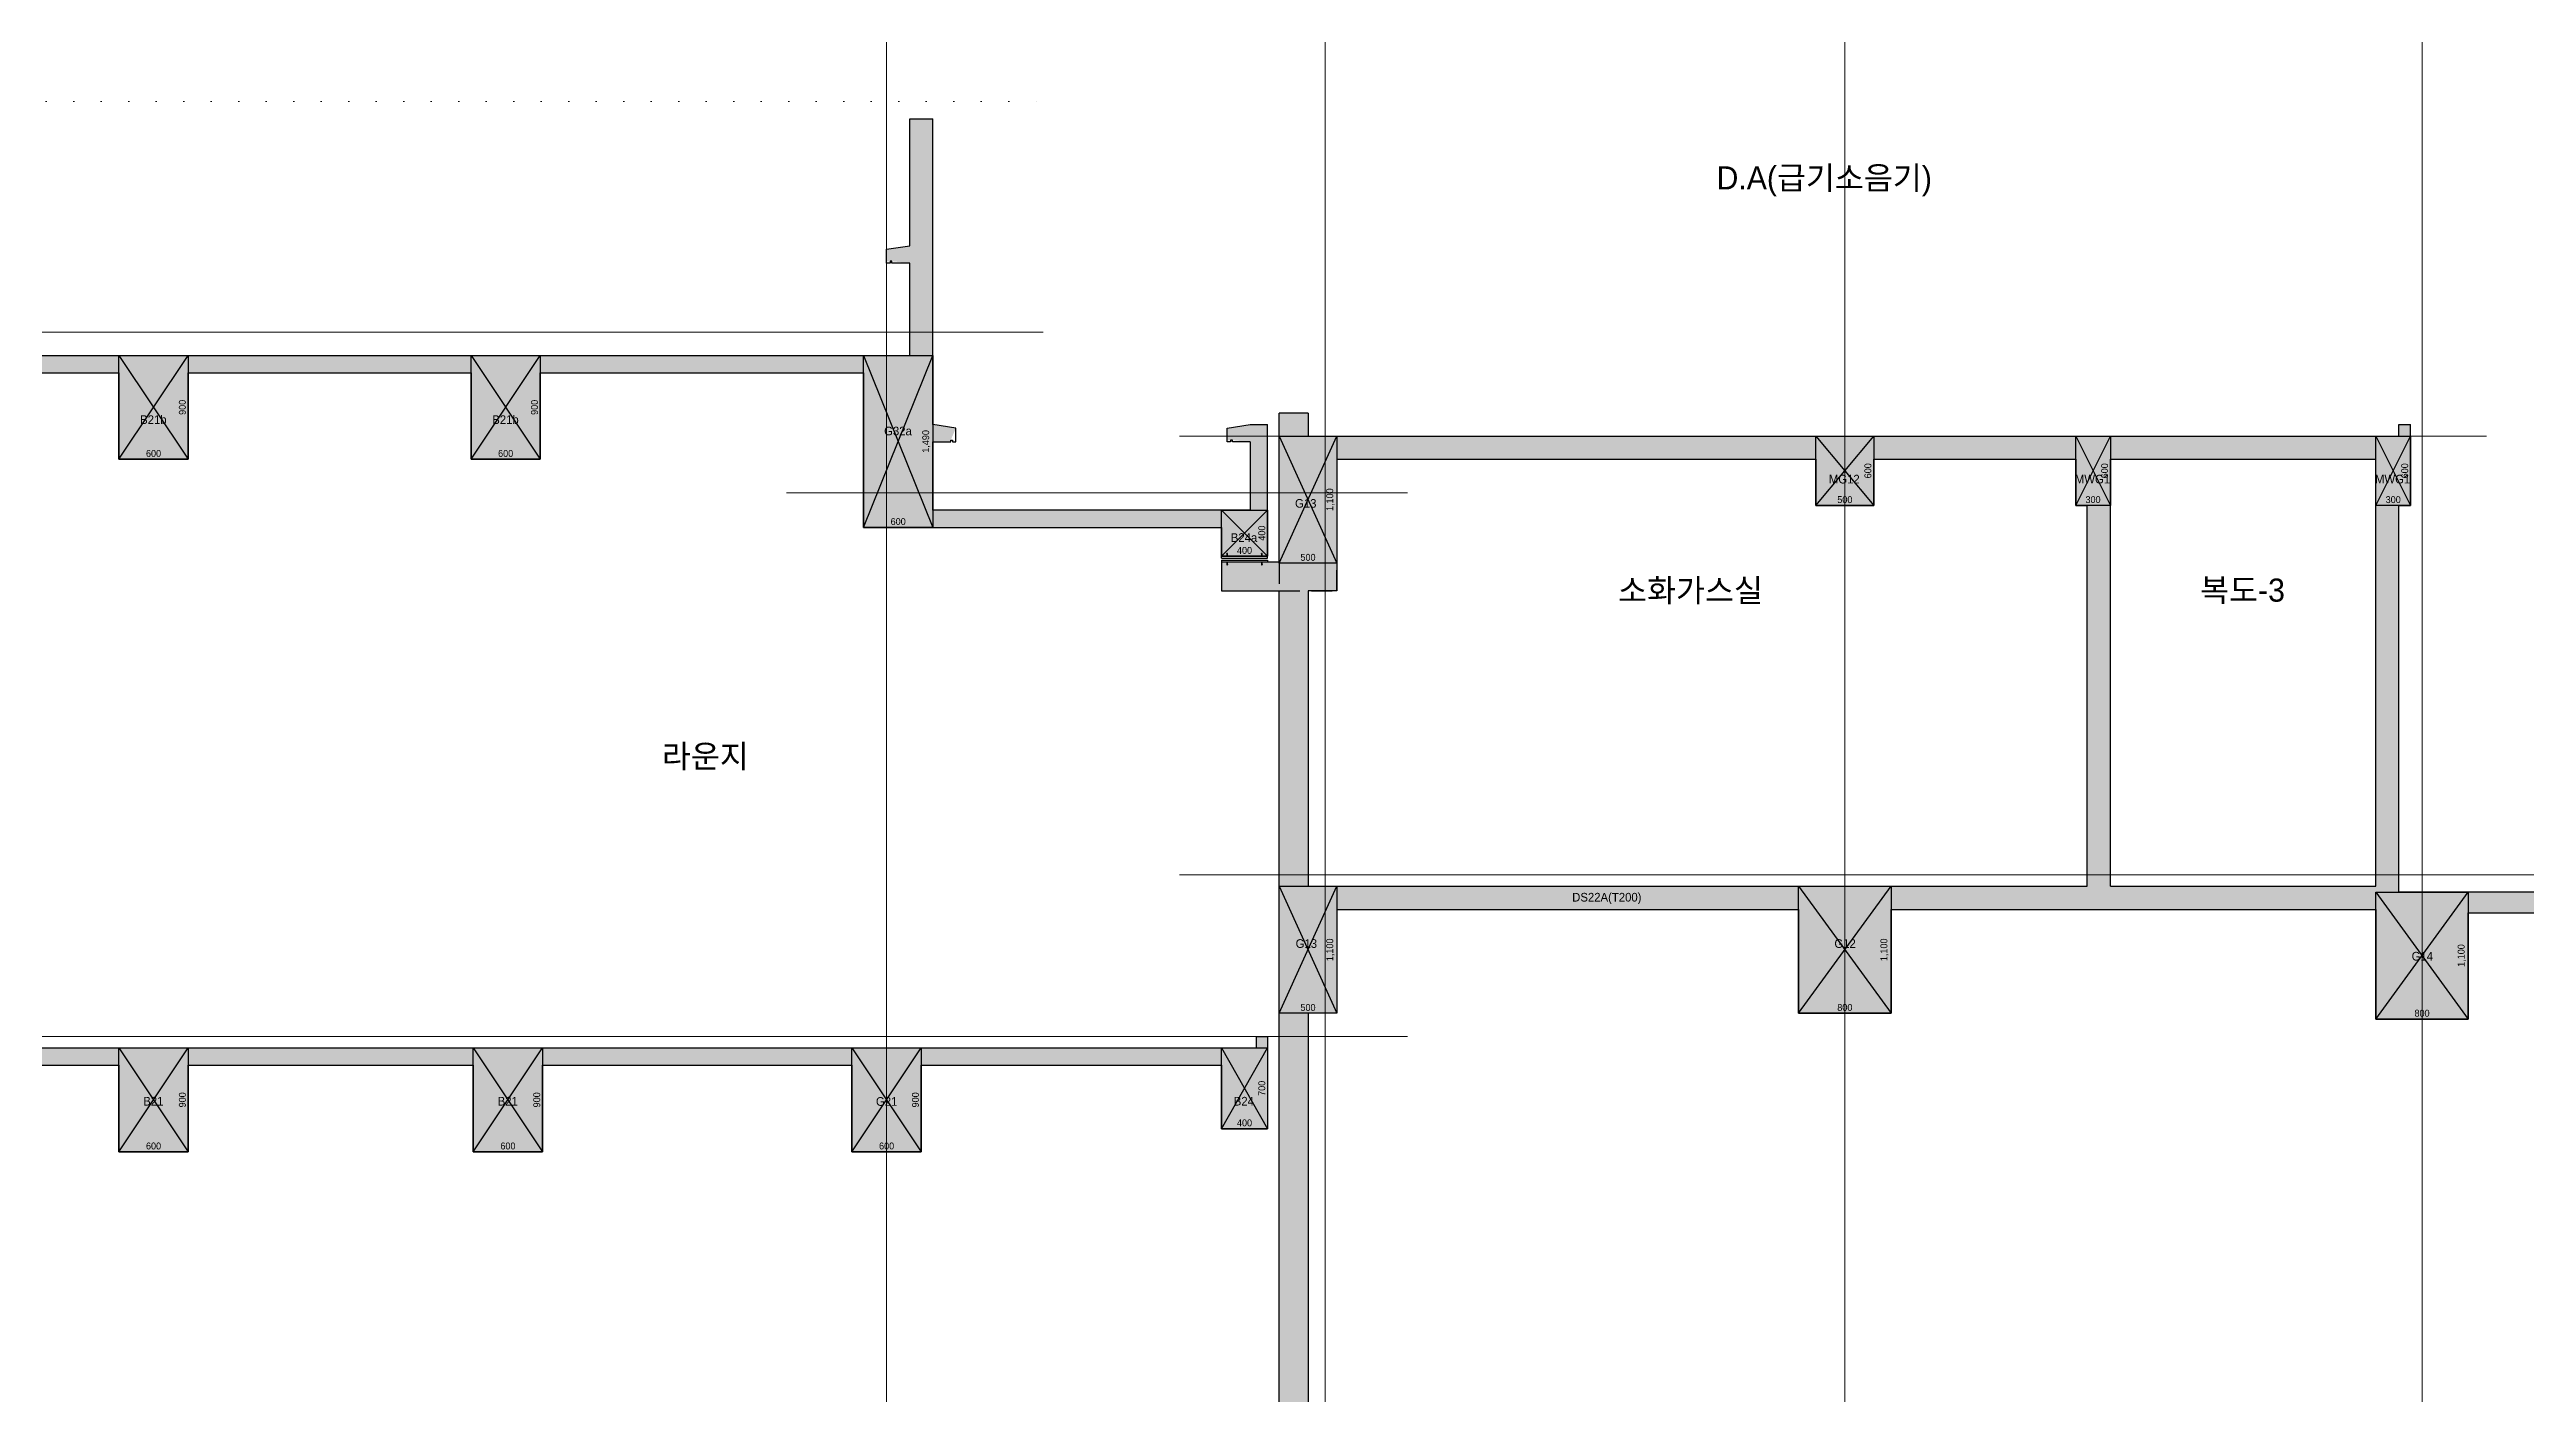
# Model space of a CAD drawing. Header units: millimetres. Extents: x 0 to 841000, y -4805 to 148500.
# Drawn here: x 107087 to 128542, y 39176 to 50829 of the extents above; entities that cross this region are included whole.
import ezdxf
from ezdxf.enums import TextEntityAlignment as Align

# ---------------------------------------------------------------- set-up
doc = ezdxf.new("R2010")
doc.units = ezdxf.units.MM
doc.header["$LTSCALE"] = 250
doc.linetypes.add('DOT', pattern=[6.35, 0, -6.35])
doc.linetypes.add('HID', pattern=[2.8, 1.8, -1])
doc.layers.get('Defpoints').update_dxf_attribs({"color": 151})
for name, color, linetype in [('A-CON', 2, 'Continuous'), ('A-CON-HID', 4, 'HID'), ('구조SOLID', 253, 'Continuous')]:
    doc.layers.add(name, color=color, linetype=linetype)
doc.layers.add('AS-HIDLINE', color=205, linetype='Continuous', plot=False)
doc.layers.add('NO-TEXT', color=150, linetype='Continuous', plot=False)
doc.layers.add('CEN', color=1, linetype='Continuous', lineweight=9)
doc.styles.add('Gdim', font='Dotum.ttf')
doc.dimstyles.new('G-Xdim', dxfattribs={"dimscale": 30, "dimtxt": 2, "dimasz": 1, "dimexe": 1.2, "dimexo": 1.2, "dimgap": 0, "dimtad": 1, "dimdec": 1, "dimdsep": 46, "dimlunit": 6, "dimtxsty": 'Gdim', "dimcen": 1, "dimse1": 1, "dimse2": 1, "dimsd1": 1, "dimsd2": 1, "dimclrd": 1, "dimclre": 1, "dimclrt": 256, "dimadec": 0, "dimazin": 0, "dimtfac": 1, "dimtdec": 1, "dimtix": 1, "dimtmove": 2, "dimatfit": 1, "dimfxl": 2, "dimtolj": 1, "dimlwd": -1, "dimlwe": -1, "dimarcsym": 0})

# ---------------------------------------------------------------- blocks, each defined once
blk = doc.blocks.new('*D316')
at = {"layer": 'Defpoints', "color": 0, "linetype": 'Continuous', "transparency": 16777216}
for p in [(-200, -400), (200, -380), (200, -400)]:
    blk.add_point(p, dxfattribs=at)
at = {"layer": 'AS-HIDLINE', "linetype": 'Continuous', "transparency": 16777216, "insert": (0, -350), "char_height": 60, "attachment_point": 5, "style": 'Gdim'}
blk.add_mtext('\\A1;400', dxfattribs=at)
blk = doc.blocks.new('*D317')
at = {"layer": 'Defpoints', "color": 0, "linetype": 'Continuous', "transparency": 16777216}
for p in [(200, 0), (180, 0), (200, -400)]:
    blk.add_point(p, dxfattribs=at)
at = {"layer": 'AS-HIDLINE', "linetype": 'Continuous', "transparency": 16777216, "insert": (150, -200), "char_height": 60, "attachment_point": 5, "rotation": 90, "style": 'Gdim'}
blk.add_mtext('\\A1;400', dxfattribs=at)
blk = doc.blocks.new('*D176')
at = {"layer": 'Defpoints', "color": 0, "linetype": 'Continuous', "transparency": 16777216}
for p in [(-300, -900), (300, -880), (300, -900)]:
    blk.add_point(p, dxfattribs=at)
at = {"layer": 'AS-HIDLINE', "linetype": 'Continuous', "transparency": 16777216, "insert": (0, -850), "char_height": 60, "attachment_point": 5, "style": 'Gdim'}
blk.add_mtext('\\A1;600', dxfattribs=at)
blk = doc.blocks.new('*D177')
at = {"layer": 'Defpoints', "color": 0, "linetype": 'Continuous', "transparency": 16777216}
for p in [(300, 0), (280, 0), (300, -900)]:
    blk.add_point(p, dxfattribs=at)
at = {"layer": 'AS-HIDLINE', "linetype": 'Continuous', "transparency": 16777216, "insert": (250, -450), "char_height": 60, "attachment_point": 5, "rotation": 90, "style": 'Gdim'}
blk.add_mtext('\\A1;900', dxfattribs=at)
blk = doc.blocks.new('*D178')
at = {"layer": 'Defpoints', "color": 0, "linetype": 'Continuous', "transparency": 16777216}
for p in [(-600, -1490), (0, -1470), (0, -1490)]:
    blk.add_point(p, dxfattribs=at)
at = {"layer": 'AS-HIDLINE', "linetype": 'Continuous', "transparency": 16777216, "insert": (-300, -1440), "char_height": 60, "attachment_point": 5, "style": 'Gdim'}
blk.add_mtext('\\A1;600', dxfattribs=at)
blk = doc.blocks.new('*D179')
at = {"layer": 'Defpoints', "color": 0, "linetype": 'Continuous', "transparency": 16777216}
for p in [(0, 0), (-20, 0), (0, -1490)]:
    blk.add_point(p, dxfattribs=at)
at = {"layer": 'AS-HIDLINE', "linetype": 'Continuous', "transparency": 16777216, "insert": (-56, -745), "char_height": 60, "attachment_point": 5, "rotation": 90, "style": 'Gdim'}
blk.add_mtext('\\A1;1,490', dxfattribs=at)
blk = doc.blocks.new('*D192')
at = {"layer": 'Defpoints', "color": 0, "linetype": 'Continuous', "transparency": 16777216}
for p in [(-100, -600), (200, -580), (200, -600)]:
    blk.add_point(p, dxfattribs=at)
at = {"layer": 'AS-HIDLINE', "linetype": 'Continuous', "transparency": 16777216, "insert": (50, -550), "char_height": 60, "attachment_point": 5, "style": 'Gdim'}
blk.add_mtext('\\A1;300', dxfattribs=at)
blk = doc.blocks.new('*D193')
at = {"layer": 'Defpoints', "color": 0, "linetype": 'Continuous', "transparency": 16777216}
for p in [(200, 0), (180, 0), (200, -600)]:
    blk.add_point(p, dxfattribs=at)
at = {"layer": 'AS-HIDLINE', "linetype": 'Continuous', "transparency": 16777216, "insert": (150, -300), "char_height": 60, "attachment_point": 5, "rotation": 90, "style": 'Gdim'}
blk.add_mtext('\\A1;600', dxfattribs=at)
blk = doc.blocks.new('*D194')
at = {"layer": 'Defpoints', "color": 0, "linetype": 'Continuous', "transparency": 16777216}
for p in [(-300, -600), (200, -580), (200, -600)]:
    blk.add_point(p, dxfattribs=at)
at = {"layer": 'AS-HIDLINE', "linetype": 'Continuous', "transparency": 16777216, "insert": (-50, -550), "char_height": 60, "attachment_point": 5, "style": 'Gdim'}
blk.add_mtext('\\A1;500', dxfattribs=at)
blk = doc.blocks.new('*D195')
at = {"layer": 'Defpoints', "color": 0, "linetype": 'Continuous', "transparency": 16777216}
for p in [(200, 0), (180, 0), (200, -600)]:
    blk.add_point(p, dxfattribs=at)
at = {"layer": 'AS-HIDLINE', "linetype": 'Continuous', "transparency": 16777216, "insert": (150, -300), "char_height": 60, "attachment_point": 5, "rotation": 90, "style": 'Gdim'}
blk.add_mtext('\\A1;600', dxfattribs=at)
blk = doc.blocks.new('*D196')
at = {"layer": 'Defpoints', "color": 0, "linetype": 'Continuous', "transparency": 16777216}
for p in [(-300, -1100), (200, -1080), (200, -1100)]:
    blk.add_point(p, dxfattribs=at)
at = {"layer": 'AS-HIDLINE', "linetype": 'Continuous', "transparency": 16777216, "insert": (-50, -1050), "char_height": 60, "attachment_point": 5, "style": 'Gdim'}
blk.add_mtext('\\A1;500', dxfattribs=at)
blk = doc.blocks.new('*D197')
at = {"layer": 'Defpoints', "color": 0, "linetype": 'Continuous', "transparency": 16777216}
for p in [(200, 0), (180, 0), (200, -1100)]:
    blk.add_point(p, dxfattribs=at)
at = {"layer": 'AS-HIDLINE', "linetype": 'Continuous', "transparency": 16777216, "insert": (144, -550), "char_height": 60, "attachment_point": 5, "rotation": 90, "style": 'Gdim'}
blk.add_mtext('\\A1;1,100', dxfattribs=at)
blk = doc.blocks.new('*D184')
at = {"layer": 'Defpoints', "color": 0, "linetype": 'Continuous', "transparency": 16777216}
for p in [(-500, -1100), (300, -1080), (300, -1100)]:
    blk.add_point(p, dxfattribs=at)
at = {"layer": 'AS-HIDLINE', "linetype": 'Continuous', "transparency": 16777216, "insert": (-100, -1050), "char_height": 60, "attachment_point": 5, "style": 'Gdim'}
blk.add_mtext('\\A1;800', dxfattribs=at)
blk = doc.blocks.new('*D185')
at = {"layer": 'Defpoints', "color": 0, "linetype": 'Continuous', "transparency": 16777216}
for p in [(300, 0), (280, 0), (300, -1100)]:
    blk.add_point(p, dxfattribs=at)
at = {"layer": 'AS-HIDLINE', "linetype": 'Continuous', "transparency": 16777216, "insert": (244, -550), "char_height": 60, "attachment_point": 5, "rotation": 90, "style": 'Gdim'}
blk.add_mtext('\\A1;1,100', dxfattribs=at)
blk = doc.blocks.new('*D198')
at = {"layer": 'Defpoints', "color": 0, "linetype": 'Continuous', "transparency": 16777216}
for p in [(-400, -700), (0, -680), (0, -700)]:
    blk.add_point(p, dxfattribs=at)
at = {"layer": 'AS-HIDLINE', "linetype": 'Continuous', "transparency": 16777216, "insert": (-200, -650), "char_height": 60, "attachment_point": 5, "style": 'Gdim'}
blk.add_mtext('\\A1;400', dxfattribs=at)
blk = doc.blocks.new('*D199')
at = {"layer": 'Defpoints', "color": 0, "linetype": 'Continuous', "transparency": 16777216}
for p in [(0, 0), (-20, 0), (0, -700)]:
    blk.add_point(p, dxfattribs=at)
at = {"layer": 'AS-HIDLINE', "linetype": 'Continuous', "transparency": 16777216, "insert": (-50, -350), "char_height": 60, "attachment_point": 5, "rotation": 90, "style": 'Gdim'}
blk.add_mtext('\\A1;700', dxfattribs=at)
blk = doc.blocks.new('*D200')
at = {"layer": 'Defpoints', "color": 0, "linetype": 'Continuous', "transparency": 16777216}
for p in [(-500, -1100), (0, -1080), (0, -1100)]:
    blk.add_point(p, dxfattribs=at)
at = {"layer": 'AS-HIDLINE', "linetype": 'Continuous', "transparency": 16777216, "insert": (-250, -1050), "char_height": 60, "attachment_point": 5, "style": 'Gdim'}
blk.add_mtext('\\A1;500', dxfattribs=at)
blk = doc.blocks.new('*D201')
at = {"layer": 'Defpoints', "color": 0, "linetype": 'Continuous', "transparency": 16777216}
for p in [(0, 0), (-20, 0), (0, -1100)]:
    blk.add_point(p, dxfattribs=at)
at = {"layer": 'AS-HIDLINE', "linetype": 'Continuous', "transparency": 16777216, "insert": (-56, -550), "char_height": 60, "attachment_point": 5, "rotation": 90, "style": 'Gdim'}
blk.add_mtext('\\A1;1,100', dxfattribs=at)
blk = doc.blocks.new('*D234')
at = {"layer": 'Defpoints', "color": 0, "linetype": 'Continuous', "transparency": 16777216}
for p in [(-300, -900), (300, -880), (300, -900)]:
    blk.add_point(p, dxfattribs=at)
at = {"layer": 'AS-HIDLINE', "linetype": 'Continuous', "transparency": 16777216, "insert": (0, -850), "char_height": 60, "attachment_point": 5, "style": 'Gdim'}
blk.add_mtext('\\A1;600', dxfattribs=at)
blk = doc.blocks.new('*D235')
at = {"layer": 'Defpoints', "color": 0, "linetype": 'Continuous', "transparency": 16777216}
for p in [(300, 0), (280, 0), (300, -900)]:
    blk.add_point(p, dxfattribs=at)
at = {"layer": 'AS-HIDLINE', "linetype": 'Continuous', "transparency": 16777216, "insert": (250, -450), "char_height": 60, "attachment_point": 5, "rotation": 90, "style": 'Gdim'}
blk.add_mtext('\\A1;900', dxfattribs=at)
blk = doc.blocks.new('*D248')
at = {"layer": 'Defpoints', "color": 0, "linetype": 'Continuous', "transparency": 16777216}
for p in [(-300, -900), (300, -880), (300, -900)]:
    blk.add_point(p, dxfattribs=at)
at = {"layer": 'AS-HIDLINE', "linetype": 'Continuous', "transparency": 16777216, "insert": (0, -850), "char_height": 60, "attachment_point": 5, "style": 'Gdim'}
blk.add_mtext('\\A1;600', dxfattribs=at)
blk = doc.blocks.new('*D249')
at = {"layer": 'Defpoints', "color": 0, "linetype": 'Continuous', "transparency": 16777216}
for p in [(300, 0), (280, 0), (300, -900)]:
    blk.add_point(p, dxfattribs=at)
at = {"layer": 'AS-HIDLINE', "linetype": 'Continuous', "transparency": 16777216, "insert": (250, -450), "char_height": 60, "attachment_point": 5, "rotation": 90, "style": 'Gdim'}
blk.add_mtext('\\A1;900', dxfattribs=at)
blk = doc.blocks.new('*D258')
at = {"layer": 'Defpoints', "color": 0, "linetype": 'Continuous', "transparency": 16777216}
for p in [(-300, -900), (300, -880), (300, -900)]:
    blk.add_point(p, dxfattribs=at)
at = {"layer": 'AS-HIDLINE', "linetype": 'Continuous', "transparency": 16777216, "insert": (0, -850), "char_height": 60, "attachment_point": 5, "style": 'Gdim'}
blk.add_mtext('\\A1;600', dxfattribs=at)
blk = doc.blocks.new('*D259')
at = {"layer": 'Defpoints', "color": 0, "linetype": 'Continuous', "transparency": 16777216}
for p in [(300, 0), (280, 0), (300, -900)]:
    blk.add_point(p, dxfattribs=at)
at = {"layer": 'AS-HIDLINE', "linetype": 'Continuous', "transparency": 16777216, "insert": (250, -450), "char_height": 60, "attachment_point": 5, "rotation": 90, "style": 'Gdim'}
blk.add_mtext('\\A1;900', dxfattribs=at)
blk = doc.blocks.new('ANONYM_U6')
for p, q in [((19.5, 150), (-19.5, 150)), ((-19.5, 137), (-19.5, 150)), ((-19.5, 137), (-6.5, 137)), ((-6.5, 137), (-6.5, 0)), ((-6.5, 0), (6.5, 0)), ((6.5, 0), (6.5, 137)), ((19.5, 137), (6.5, 137)), ((19.5, 137), (19.5, 150))]:
    blk.add_line(p, q)
blk = doc.blocks.new('*U165')
at = {"layer": 'AS-HIDLINE', "linetype": 'Continuous'}
for p, q in [((-200, -400), (200, 0)), ((-200, 0), (200, -400))]:
    blk.add_line(p, q, dxfattribs=at)
blk.add_lwpolyline([(-200, -400), (-200, 0), (200, 0), (200, -400)], close=True, dxfattribs=at)
dim = blk.add_linear_dim(base=(180.13, 0), p1=(200, -400), p2=(200, 0), angle=90, dimstyle='G-Xdim', override={"dimtxsty": 'Gdim'}, dxfattribs=at)
dim.commit()
dim.dimension.update_dxf_attribs({"geometry": '*D317', "text_midpoint": (150.09, -200)})
dim = blk.add_linear_dim(base=(200, -380.06), p1=(-200, -400), p2=(200, -400), dimstyle='G-Xdim', override={"dimtxsty": 'Gdim'}, dxfattribs=at)
dim.commit()
dim.dimension.update_dxf_attribs({"geometry": '*D316', "text_midpoint": (0, -350.02)})
blk = doc.blocks.new('*U86')
at = {"layer": 'AS-HIDLINE', "linetype": 'Continuous'}
for p, q in [((-300, -900), (300, 0)), ((-300, 0), (300, -900))]:
    blk.add_line(p, q, dxfattribs=at)
blk.add_lwpolyline([(-300, -900), (-300, 0), (300, 0), (300, -900)], close=True, dxfattribs=at)
dim = blk.add_linear_dim(base=(280.13, 0), p1=(300, -900), p2=(300, 0), angle=90, dimstyle='G-Xdim', override={"dimtxsty": 'Gdim'}, dxfattribs=at)
dim.commit()
dim.dimension.update_dxf_attribs({"geometry": '*D177', "text_midpoint": (250.09, -450)})
dim = blk.add_linear_dim(base=(300, -880.06), p1=(-300, -900), p2=(300, -900), dimstyle='G-Xdim', override={"dimtxsty": 'Gdim'}, dxfattribs=at)
dim.commit()
dim.dimension.update_dxf_attribs({"geometry": '*D176', "text_midpoint": (0, -850.02)})
blk = doc.blocks.new('*U87')
at = {"layer": 'AS-HIDLINE', "linetype": 'Continuous'}
for p, q in [((-600, -1490), (0, 0)), ((-600, 0), (0, -1490))]:
    blk.add_line(p, q, dxfattribs=at)
blk.add_lwpolyline([(-600, -1490), (-600, 0), (0, 0), (0, -1490)], close=True, dxfattribs=at)
dim = blk.add_linear_dim(base=(-19.87, 0), p1=(0, -1490), p2=(0, 0), angle=90, dimstyle='G-Xdim', override={"dimtxsty": 'Gdim'}, dxfattribs=at)
dim.commit()
dim.dimension.update_dxf_attribs({"geometry": '*D179', "text_midpoint": (-55.69, -745)})
dim = blk.add_linear_dim(base=(0, -1470.06), p1=(-600, -1490), p2=(0, -1490), dimstyle='G-Xdim', override={"dimtxsty": 'Gdim'}, dxfattribs=at)
dim.commit()
dim.dimension.update_dxf_attribs({"geometry": '*D178', "text_midpoint": (-300, -1440.02)})
blk = doc.blocks.new('*U94')
at = {"layer": 'AS-HIDLINE', "linetype": 'Continuous'}
for p, q in [((-100, -600), (200, 0)), ((-100, 0), (200, -600))]:
    blk.add_line(p, q, dxfattribs=at)
blk.add_lwpolyline([(-100, -600), (-100, 0), (200, 0), (200, -600)], close=True, dxfattribs=at)
dim = blk.add_linear_dim(base=(180.13, 0), p1=(200, -600), p2=(200, 0), angle=90, dimstyle='G-Xdim', override={"dimtxsty": 'Gdim'}, dxfattribs=at)
dim.commit()
dim.dimension.update_dxf_attribs({"geometry": '*D193', "text_midpoint": (150.09, -300)})
dim = blk.add_linear_dim(base=(200, -580.06), p1=(-100, -600), p2=(200, -600), dimstyle='G-Xdim', override={"dimtxsty": 'Gdim'}, dxfattribs=at)
dim.commit()
dim.dimension.update_dxf_attribs({"geometry": '*D192', "text_midpoint": (50, -550.02)})
blk = doc.blocks.new('*U95')
at = {"layer": 'AS-HIDLINE', "linetype": 'Continuous'}
for p, q in [((-300, -600), (200, 0)), ((-300, 0), (200, -600))]:
    blk.add_line(p, q, dxfattribs=at)
blk.add_lwpolyline([(-300, -600), (-300, 0), (200, 0), (200, -600)], close=True, dxfattribs=at)
dim = blk.add_linear_dim(base=(180.13, 0), p1=(200, -600), p2=(200, 0), angle=90, dimstyle='G-Xdim', override={"dimtxsty": 'Gdim'}, dxfattribs=at)
dim.commit()
dim.dimension.update_dxf_attribs({"geometry": '*D195', "text_midpoint": (150.09, -300)})
dim = blk.add_linear_dim(base=(200, -580.06), p1=(-300, -600), p2=(200, -600), dimstyle='G-Xdim', override={"dimtxsty": 'Gdim'}, dxfattribs=at)
dim.commit()
dim.dimension.update_dxf_attribs({"geometry": '*D194', "text_midpoint": (-50, -550.02)})
blk = doc.blocks.new('*U96')
at = {"layer": 'AS-HIDLINE', "linetype": 'Continuous'}
for p, q in [((-300, -1100), (200, 0)), ((-300, 0), (200, -1100))]:
    blk.add_line(p, q, dxfattribs=at)
blk.add_lwpolyline([(-300, -1100), (-300, 0), (200, 0), (200, -1100)], close=True, dxfattribs=at)
dim = blk.add_linear_dim(base=(180.13, 0), p1=(200, -1100), p2=(200, 0), angle=90, dimstyle='G-Xdim', override={"dimtxsty": 'Gdim'}, dxfattribs=at)
dim.commit()
dim.dimension.update_dxf_attribs({"geometry": '*D197', "text_midpoint": (144.31, -550)})
dim = blk.add_linear_dim(base=(200, -1080.06), p1=(-300, -1100), p2=(200, -1100), dimstyle='G-Xdim', override={"dimtxsty": 'Gdim'}, dxfattribs=at)
dim.commit()
dim.dimension.update_dxf_attribs({"geometry": '*D196', "text_midpoint": (-50, -1050.02)})
blk = doc.blocks.new('*U90')
at = {"layer": 'AS-HIDLINE', "linetype": 'Continuous'}
for p, q in [((-500, -1100), (300, 0)), ((-500, 0), (300, -1100))]:
    blk.add_line(p, q, dxfattribs=at)
blk.add_lwpolyline([(-500, -1100), (-500, 0), (300, 0), (300, -1100)], close=True, dxfattribs=at)
dim = blk.add_linear_dim(base=(280.13, 0), p1=(300, -1100), p2=(300, 0), angle=90, dimstyle='G-Xdim', override={"dimtxsty": 'Gdim'}, dxfattribs=at)
dim.commit()
dim.dimension.update_dxf_attribs({"geometry": '*D185', "text_midpoint": (244.31, -550)})
dim = blk.add_linear_dim(base=(300, -1080.06), p1=(-500, -1100), p2=(300, -1100), dimstyle='G-Xdim', override={"dimtxsty": 'Gdim'}, dxfattribs=at)
dim.commit()
dim.dimension.update_dxf_attribs({"geometry": '*D184', "text_midpoint": (-100, -1050.02)})
blk = doc.blocks.new('*U97')
at = {"layer": 'AS-HIDLINE', "linetype": 'Continuous'}
for p, q in [((-400, -700), (0, 0)), ((-400, 0), (0, -700))]:
    blk.add_line(p, q, dxfattribs=at)
blk.add_lwpolyline([(-400, -700), (-400, 0), (0, 0), (0, -700)], close=True, dxfattribs=at)
dim = blk.add_linear_dim(base=(-19.87, 0), p1=(0, -700), p2=(0, 0), angle=90, dimstyle='G-Xdim', override={"dimtxsty": 'Gdim'}, dxfattribs=at)
dim.commit()
dim.dimension.update_dxf_attribs({"geometry": '*D199', "text_midpoint": (-49.91, -350)})
dim = blk.add_linear_dim(base=(0, -680.06), p1=(-400, -700), p2=(0, -700), dimstyle='G-Xdim', override={"dimtxsty": 'Gdim'}, dxfattribs=at)
dim.commit()
dim.dimension.update_dxf_attribs({"geometry": '*D198', "text_midpoint": (-200, -650.02)})
blk = doc.blocks.new('*U98')
at = {"layer": 'AS-HIDLINE', "linetype": 'Continuous'}
for p, q in [((-500, -1100), (0, 0)), ((-500, 0), (0, -1100))]:
    blk.add_line(p, q, dxfattribs=at)
blk.add_lwpolyline([(-500, -1100), (-500, 0), (0, 0), (0, -1100)], close=True, dxfattribs=at)
dim = blk.add_linear_dim(base=(-19.87, 0), p1=(0, -1100), p2=(0, 0), angle=90, dimstyle='G-Xdim', override={"dimtxsty": 'Gdim'}, dxfattribs=at)
dim.commit()
dim.dimension.update_dxf_attribs({"geometry": '*D201', "text_midpoint": (-55.69, -550)})
dim = blk.add_linear_dim(base=(0, -1080.06), p1=(-500, -1100), p2=(0, -1100), dimstyle='G-Xdim', override={"dimtxsty": 'Gdim'}, dxfattribs=at)
dim.commit()
dim.dimension.update_dxf_attribs({"geometry": '*D200', "text_midpoint": (-250, -1050.02)})
blk = doc.blocks.new('*U115')
at = {"layer": 'AS-HIDLINE', "linetype": 'Continuous'}
for p, q in [((-300, -900), (300, 0)), ((-300, 0), (300, -900))]:
    blk.add_line(p, q, dxfattribs=at)
blk.add_lwpolyline([(-300, -900), (-300, 0), (300, 0), (300, -900)], close=True, dxfattribs=at)
dim = blk.add_linear_dim(base=(280.13, 0), p1=(300, -900), p2=(300, 0), angle=90, dimstyle='G-Xdim', override={"dimtxsty": 'Gdim'}, dxfattribs=at)
dim.commit()
dim.dimension.update_dxf_attribs({"geometry": '*D235', "text_midpoint": (250.09, -450)})
dim = blk.add_linear_dim(base=(300, -880.06), p1=(-300, -900), p2=(300, -900), dimstyle='G-Xdim', override={"dimtxsty": 'Gdim'}, dxfattribs=at)
dim.commit()
dim.dimension.update_dxf_attribs({"geometry": '*D234', "text_midpoint": (0, -850.02)})
blk = doc.blocks.new('*U122')
at = {"layer": 'AS-HIDLINE', "linetype": 'Continuous'}
for p, q in [((-300, -900), (300, 0)), ((-300, 0), (300, -900))]:
    blk.add_line(p, q, dxfattribs=at)
blk.add_lwpolyline([(-300, -900), (-300, 0), (300, 0), (300, -900)], close=True, dxfattribs=at)
dim = blk.add_linear_dim(base=(280.13, 0), p1=(300, -900), p2=(300, 0), angle=90, dimstyle='G-Xdim', override={"dimtxsty": 'Gdim'}, dxfattribs=at)
dim.commit()
dim.dimension.update_dxf_attribs({"geometry": '*D249', "text_midpoint": (250.09, -450)})
dim = blk.add_linear_dim(base=(300, -880.06), p1=(-300, -900), p2=(300, -900), dimstyle='G-Xdim', override={"dimtxsty": 'Gdim'}, dxfattribs=at)
dim.commit()
dim.dimension.update_dxf_attribs({"geometry": '*D248', "text_midpoint": (0, -850.02)})
blk = doc.blocks.new('*U127')
at = {"layer": 'AS-HIDLINE', "linetype": 'Continuous'}
for p, q in [((-300, -900), (300, 0)), ((-300, 0), (300, -900))]:
    blk.add_line(p, q, dxfattribs=at)
blk.add_lwpolyline([(-300, -900), (-300, 0), (300, 0), (300, -900)], close=True, dxfattribs=at)
dim = blk.add_linear_dim(base=(280.13, 0), p1=(300, -900), p2=(300, 0), angle=90, dimstyle='G-Xdim', override={"dimtxsty": 'Gdim'}, dxfattribs=at)
dim.commit()
dim.dimension.update_dxf_attribs({"geometry": '*D259', "text_midpoint": (250.09, -450)})
dim = blk.add_linear_dim(base=(300, -880.06), p1=(-300, -900), p2=(300, -900), dimstyle='G-Xdim', override={"dimtxsty": 'Gdim'}, dxfattribs=at)
dim.commit()
dim.dimension.update_dxf_attribs({"geometry": '*D258', "text_midpoint": (0, -850.02)})

msp = doc.modelspace()

# ---------------------------------------------------------------- hatches: boundary and pattern name
at = {"layer": '구조SOLID'}
h = msp.add_hatch(color=256, dxfattribs=at)
h.dxf.hatch_style = 1
h.paths.add_polyline_path([(78808.208, 48028.931), (81288.209, 48028.931), (81288.209, 47278.931), (81988.209, 47278.931), (81988.209, 48028.931), (90288.209, 48028.931), (90288.209, 47278.931), (90988.209, 47278.931), (90988.209, 48028.931), (94113.209, 48028.931), (94113.209, 47278.931), (94713.209, 47278.931), (94713.209, 48028.931), (97838.21, 48028.931), (97838.21, 47278.931), (98438.21, 47278.931), (98438.21, 48028.931), (99938.21, 48028.931), (99938.21, 47278.931), (100538.21, 47278.931), (100538.21, 48028.931), (102288.209, 48028.931), (102288.209, 47278.931), (102888.209, 47278.931), (102888.209, 48028.931), (104638.21, 48028.931), (104638.21, 47278.931), (105238.21, 47278.931), (105238.21, 48028.931), (107688.209, 48028.931), (107688.209, 47278.931), (108288.209, 47278.931), (108288.209, 48028.931), (110738.209, 48028.931), (110738.209, 47278.931), (111338.209, 47278.931), (111338.209, 48028.931), (114138.209, 48028.931), (114138.209, 46688.931), (117238.209, 46688.931), (117238.209, 46438.931), (117638.209, 46438.931), (117638.209, 47578.931), (117488.209, 47578.931), (117288.209, 47548.931), (117288.209, 47443.931), (117333.209, 47443.931), (117488.209, 47428.931), (117488.209, 46838.931), (114738.209, 46838.931), (114738.209, 47428.931), (114893.209, 47428.931), (114893.209, 47443.931), (114938.209, 47548.931), (114738.209, 47578.931), (114738.209, 49578.931), (114738.209, 50228.931), (114538.209, 50228.931), (114538.209, 49578.931), (114538.209, 49128.931), (114338.209, 49098.931), (114338.209, 48993.931), (114383.209, 48993.931), (114538.209, 48978.931), (114538.209, 48178.931), (52888.209, 48178.931), (52888.209, 48978.931), (53043.209, 48978.931), (53043.209, 48993.931), (53088.209, 49098.931), (52888.209, 49128.931), (52888.209, 50228.931), (52688.209, 50228.931), (52688.209, 47978.931), (53438.209, 47978.931), (53438.209, 47278.931), (54038.209, 47278.931), (54038.209, 47978.931), (56538.209, 47978.931), (56538.209, 47278.931), (57138.209, 47278.931), (57138.209, 48028.931), (59038.209, 48028.931), (59038.209, 47278.931), (59638.209, 47278.931), (59638.209, 48028.931), (62738.209, 48028.931), (62738.209, 47278.931), (63338.209, 47278.931), (63338.209, 48028.931), (65798.209, 48028.931), (65798.209, 47278.931), (66398.209, 47278.931), (66398.209, 48028.931), (68878.209, 48028.931), (68878.209, 47278.931), (69478.209, 47278.931), (69478.209, 48028.931), (71938.209, 48028.931), (71938.209, 47278.931), (72538.209, 47278.931), (72538.209, 48028.931), (75068.209, 48028.931), (75068.209, 47278.931), (75668.209, 47278.931), (75668.209, 48028.931), (78208.208, 48028.931), (78208.208, 47278.931), (78808.208, 47278.931)])
at = {"layer": '구조SOLID', "transparency": 33554687}
h = msp.add_hatch(color=256, dxfattribs=at)
h.dxf.hatch_style = 1
h.paths.add_polyline_path([(143618.209, 31528.931), (143618.209, 33728.931), (149838.208, 33728.931), (149838.208, 34328.931), (158938.21, 34328.931), (158938.21, 33828.931), (159238.209, 33828.931), (159238.209, 31528.931)], flags=16)
h.paths.add_polyline_path([(138038.209, 34778.931), (134838.209, 34778.931), (134838.209, 34928.931), (134638.209, 34928.931), (134638.209, 34678.931), (122238.209, 34678.931), (122238.209, 35028.931), (122038.209, 35028.931), (122038.209, 34778.931), (117988.209, 34778.931), (117988.209, 42478.931), (118238.209, 42478.931), (118238.209, 43378.931), (122238.209, 43378.931), (122238.209, 42478.931), (123038.209, 42478.931), (123038.209, 43378.931), (127238.211, 43378.931), (127238.211, 42428.931), (128038.211, 42428.931), (128038.211, 43348.931), (138038.209, 43348.931)], flags=16)
h.paths.add_polyline_path([(124588.209, 32228.931), (118038.209, 32228.931), (118038.209, 33878.931), (118338.209, 33878.931), (118338.209, 34578.931), (122038.209, 34578.931), (122038.21, 33778.931), (122738.21, 33778.931), (122738.209, 34478.931), (124288.209, 34478.931), (124288.21, 33778.931), (124588.209, 33778.931)], flags=16)
h.paths.add_polyline_path([(127238.211, 43578.931), (124938.211, 43578.931), (124938.211, 47278.931), (127238.211, 47278.931)], flags=16)
h.paths.add_polyline_path([(124738.211, 43578.931), (117988.209, 43578.931), (117988.209, 46138.931), (118238.209, 46138.931), (118238.209, 47278.931), (122388.209, 47278.931), (122388.209, 46878.931), (122888.209, 46878.931), (122888.209, 47278.931), (124638.209, 47278.931), (124638.209, 46878.931), (124738.211, 46878.931)], flags=16)
h.paths.add_polyline_path([(149438.209, 35128.931), (149238.209, 35128.931), (149238.209, 34128.931), (140938.209, 34128.931), (140938.209, 34478.931), (140738.209, 34478.931), (140738.209, 33948.931), (140378.209, 33948.931), (140378.209, 34128.931), (138288.209, 34128.931), (138288.209, 42228.931), (139038.209, 42228.931), (139038.209, 43348.931), (149238.209, 43348.931), (149238.209, 42428.931), (150038.209, 42428.931), (150038.209, 43348.931), (154238.209, 43348.931), (154238.209, 42428.931), (155038.209, 42428.931), (155038.209, 43328.931), (159038.209, 43328.931), (159038.209, 42878.931), (159538.209, 42878.931), (159538.209, 43378.931), (159988.209, 43378.931), (159988.209, 43538.931), (159963.209, 43568.931), (159538.209, 43578.931), (159238.209, 43578.931), (159238.209, 43653.931), (159213.209, 43678.931), (159038.209, 43678.931), (159038.209, 43528.931), (127438.211, 43528.931), (127438.211, 46878.931), (127538.211, 46878.931), (127538.211, 47578.931), (127438.211, 47578.931), (127438.211, 47478.931), (117988.209, 47478.931), (117988.209, 47678.931), (117738.209, 47678.931), (117738.209, 46388.931), (117238.209, 46388.931), (117238.209, 46138.931), (117738.209, 46138.931), (117738.209, 32228.931), (117138.209, 32228.931), (117138.209, 31528.931), (118638.209, 31528.931), (118638.209, 31928.931), (123988.209, 31928.931), (123988.209, 31528.931), (125488.209, 31528.931), (125488.209, 32228.931), (124888.209, 32228.931), (124888.209, 34278.931), (135238.209, 34278.931), (135338.209, 34378.931), (137688.209, 34378.931), (137688.209, 33728.931), (139798.209, 33728.931), (139978.209, 33548.931), (141138.209, 33548.931), (141318.209, 33728.931), (143318.209, 33728.931), (143318.209, 31528.931), (142718.208, 31528.931), (142718.208, 30828.931), (145718.21, 30828.931), (145718.21, 30028.931), (160638.209, 30028.931), (160638.209, 31528.931), (159538.209, 31528.931), (159538.209, 33828.931), (159538.209, 34778.931), (159538.209, 34989.604), (159538.209, 35016.073), (159538.209, 35028.931), (159138.209, 35028.931), (159138.209, 35103.931), (159113.209, 35128.931), (158938.209, 35128.931), (158938.209, 34728.931), (149438.209, 34728.931)])
h = msp.add_hatch(color=256, dxfattribs=at)
h.dxf.hatch_style = 1
h.paths.add_polyline_path([(72538.209, 41978.931), (75068.209, 41978.931), (75068.209, 41228.931), (75668.209, 41228.931), (75668.209, 41978.931), (78208.208, 41978.931), (78208.208, 41228.931), (78808.208, 41228.931), (78808.208, 41978.931), (81288.209, 41978.931), (81288.209, 41228.931), (81988.209, 41228.931), (81988.209, 41978.931), (90288.209, 41978.931), (90288.209, 41228.931), (90988.209, 41228.931), (90988.209, 41978.931), (94088.209, 41978.931), (94088.209, 41228.931), (94688.209, 41228.931), (94688.209, 41978.931), (97838.21, 41978.931), (97838.21, 41228.931), (98438.21, 41228.931), (98438.21, 41978.931), (99338.21, 41978.931), (99338.21, 42028.931), (101238.21, 42028.931), (101238.21, 41278.931), (101838.21, 41278.931), (101838.21, 42028.931), (104638.21, 42028.931), (104638.21, 41278.931), (105238.21, 41278.931), (105238.21, 42028.931), (107688.209, 42028.931), (107688.209, 41278.931), (108288.209, 41278.931), (108288.209, 42028.931), (110758.08, 42028.931), (110758.08, 41278.931), (111358.08, 41278.931), (111358.08, 42028.931), (114038.209, 42028.931), (114038.209, 41278.931), (114638.209, 41278.931), (114638.209, 42028.931), (117238.209, 42028.931), (117238.209, 41478.931), (117638.209, 41478.931), (117638.209, 42278.931), (117538.209, 42278.931), (117538.209, 42178.931), (99138.21, 42178.931), (99138.21, 42128.931), (62938.21, 42128.931), (62938.21, 42178.931), (52588.209, 42178.931), (52588.209, 42228.931), (52438.209, 42228.931), (52438.209, 41028.931), (44738.209, 41028.931), (44738.209, 41678.931), (39338.209, 41678.931), (39338.209, 41978.931), (39488.209, 41978.931), (39488.209, 42128.931), (39138.209, 42128.931), (39138.209, 41478.931), (39538.209, 41478.931), (39538.209, 41078.931), (40138.209, 41078.931), (40138.209, 41478.931), (44138.209, 41478.931), (44138.209, 40778.931), (44738.209, 40778.931), (44738.209, 40878.931), (47238.209, 40878.931), (47238.209, 40128.931), (47838.209, 40128.931), (47838.209, 40878.931), (50338.209, 40878.931), (50338.209, 40128.931), (50938.209, 40128.931), (50938.209, 40878.931), (53438.209, 40878.931), (54038.209, 40878.931), (54038.209, 42028.931), (56538.209, 42028.931), (56538.209, 41278.931), (57138.209, 41278.931), (57138.209, 42028.931), (59038.209, 42028.931), (59038.209, 41278.931), (59638.209, 41278.931), (59638.209, 42028.931), (62738.209, 42028.931), (62738.209, 41228.931), (63338.209, 41228.931), (63338.209, 41978.931), (65798.209, 41978.931), (65798.209, 41228.931), (66398.209, 41228.931), (66398.209, 41978.931), (68878.209, 41978.931), (68878.209, 41228.931), (69478.209, 41228.931), (69478.209, 41978.931), (71938.209, 41978.931), (71938.209, 41228.931), (72538.209, 41228.931)])
h.paths.add_polyline_path([(53438.209, 41028.931), (52588.209, 41028.931), (52588.209, 42028.931), (53438.209, 42028.931)], flags=16)

# ---------------------------------------------------------------- linework, layer by layer
at = {"color": 4}
for p, q in [((117638.209, 46422.931), (117638.209, 46438.931)), ((117638.209, 46404.931), (117638.209, 46388.931))]:
    msp.add_line(p, q, dxfattribs=at)
for points in [[(117238.209, 46422.931), (117238.209, 46438.931)], [(117238.209, 46422.931), (117638.209, 46422.931)], [(117238.209, 46404.931), (117638.209, 46404.931)], [(117238.209, 46404.931), (117238.209, 46388.931)]]:
    msp.add_lwpolyline(points, dxfattribs=at)
at = {"layer": 'A-CON'}
for p, q in [((114538.209, 49578.931), (114538.209, 50228.931)), ((114538.209, 50228.931), (114738.209, 50228.931)), ((114738.209, 49578.931), (114738.209, 50228.931)), ((114538.209, 49128.931), (114538.209, 49578.931)), ((114738.209, 47578.931), (114738.209, 49578.931)), ((114338.209, 49098.931), (114538.209, 49128.931)), ((114338.209, 48978.931), (114338.209, 49098.931)), ((114368.209, 48978.931), (114338.209, 48978.931)), ((114383.209, 48993.931), (114368.209, 48993.931)), ((114368.209, 48993.931), (114368.209, 48978.931)), ((114383.209, 48978.931), (114383.209, 48993.931)), ((114538.209, 48978.931), (114383.209, 48978.931)), ((114538.209, 48178.931), (114538.209, 48978.931)), ((52888.209, 48178.931), (114538.209, 48178.931)), ((105238.21, 48028.931), (107688.209, 48028.931, 0)), ((107688.209, 48028.931), (107688.209, 47278.931)), ((108288.209, 48028.931, 0), (110738.209, 48028.931, 0)), ((108288.209, 47278.931), (108288.209, 48028.931)), ((110738.209, 48028.931), (110738.209, 47278.931)), ((111338.209, 48028.931, 0), (114138.209, 48028.931)), ((111338.209, 47278.931), (111338.209, 48028.931)), ((114138.209, 48028.931), (114138.209, 46688.931)), ((117988.209, 47678.931), (117738.209, 47678.931)), ((117738.209, 46388.931), (117738.209, 47678.931)), ((117988.209, 47678.931), (117988.209, 47478.931)), ((114938.209, 47548.931), (114738.209, 47578.931)), ((114738.209, 47428.931), (114893.209, 47428.931)), ((114738.209, 46838.931), (114738.209, 47428.931)), ((114893.209, 47428.931), (114893.209, 47443.931)), ((114893.209, 47443.931), (114908.209, 47443.931)), ((114908.209, 47443.931), (114908.209, 47428.931)), ((114908.209, 47428.931), (114938.209, 47428.931)), ((114938.209, 47428.931), (114938.209, 47548.931)), ((117288.209, 47548.931), (117488.209, 47578.931)), ((117288.209, 47428.931), (117288.209, 47548.931)), ((117318.209, 47428.931), (117288.209, 47428.931)), ((117333.209, 47443.931), (117318.209, 47443.931)), ((117318.209, 47443.931), (117318.209, 47428.931)), ((117333.209, 47428.931), (117333.209, 47443.931)), ((117488.209, 47428.931), (117333.209, 47428.931)), ((117488.209, 47578.931), (117638.209, 47578.931)), ((117488.209, 47428.931), (117488.209, 46838.931)), ((117638.209, 46438.931), (117638.209, 47578.931)), ((117988.209, 47478.931), (127438.211, 47478.931)), ((127438.211, 47478.931), (127438.211, 47578.931)), ((127438.211, 47578.931), (127538.211, 47578.931)), ((127538.211, 46878.931), (127538.211, 47578.931)), ((107688.209, 47278.931), (108288.209, 47278.931)), ((110738.209, 47278.931), (111338.209, 47278.931)), ((118238.209, 47278.931), (122388.209, 47278.931)), ((118238.209, 47278.931), (118238.209, 46138.931)), ((122388.209, 47278.931), (122388.209, 46878.931)), ((122888.209, 47278.931), (124638.209, 47278.931)), ((122888.209, 46878.931), (122888.209, 47278.931)), ((124638.209, 47278.931), (124638.209, 46878.931)), ((124938.211, 43578.931), (124938.211, 47278.931)), ((124938.211, 47278.931), (127238.211, 47278.931)), ((127238.211, 43578.931), (127238.211, 47278.931)), ((117488.209, 46838.931), (114738.209, 46838.931)), ((122388.209, 46878.931), (122888.209, 46878.931)), ((124638.209, 46878.931), (124738.211, 46878.931)), ((124738.211, 43578.931), (124738.211, 46878.931)), ((127438.211, 43528.931), (127438.211, 46878.931)), ((127438.211, 46878.931), (127538.211, 46878.931)), ((114138.209, 46688.931), (117238.209, 46688.931)), ((117238.209, 46688.931), (117238.209, 46438.931)), ((117238.209, 46438.931), (117638.209, 46438.931)), ((117238.209, 46388.931), (117738.209, 46388.931)), ((117238.209, 46388.931), (117238.209, 46138.931)), ((117238.209, 46138.931), (117738.209, 46138.931)), ((117738.209, 32228.931), (117738.209, 46138.931)), ((117988.209, 46138.931), (117988.209, 43578.931)), ((118238.209, 46138.931), (117988.209, 46138.931)), ((117988.209, 43578.931), (124738.211, 43578.931)), ((124938.211, 43578.931), (127238.211, 43578.931)), ((118238.209, 43378.931), (122238.209, 43378.931)), ((118238.209, 43378.931), (118238.209, 42478.931)), ((122238.209, 43378.931), (122238.209, 42478.931)), ((123038.209, 43378.931), (127238.211, 43378.931)), ((123038.209, 42478.931), (123038.209, 43378.931)), ((127238.211, 43378.931), (127238.211, 42428.931)), ((159038.209, 43528.931, 0), (127438.211, 43528.931)), ((128038.211, 43348.931), (138038.209, 43348.931)), ((128038.211, 42428.931), (128038.211, 43348.931)), ((117538.209, 42278.931), (117538.209, 42178.931)), ((117538.209, 42278.931), (117638.209, 42278.931)), ((117638.209, 42278.931), (117638.209, 41478.931)), ((117988.209, 42478.931), (117988.209, 34778.931)), ((118238.209, 42478.931), (117988.209, 42478.931)), ((122238.209, 42478.931), (123038.209, 42478.931)), ((127238.211, 42428.931), (128038.211, 42428.931)), ((99138.21, 42178.931), (117538.209, 42178.931)), ((105238.21, 42028.931), (107688.209, 42028.931)), ((107688.209, 42028.931), (107688.209, 41278.931)), ((108288.209, 42028.931), (110758.08, 42028.931)), ((108288.209, 41278.931), (108288.209, 42028.931)), ((110758.08, 42028.931), (110758.08, 41278.931)), ((111358.08, 42028.931), (114038.209, 42028.931)), ((111358.08, 41278.931), (111358.08, 42028.931)), ((114038.209, 42028.931), (114038.209, 41278.931)), ((114638.209, 42028.931), (117238.209, 42028.931)), ((114638.209, 41278.931), (114638.209, 42028.931)), ((117238.209, 42028.931), (117238.209, 41478.931)), ((117238.209, 41478.931), (117638.209, 41478.931)), ((107688.209, 41278.931), (108288.209, 41278.931)), ((110758.08, 41278.931), (111358.08, 41278.931)), ((114038.209, 41278.931), (114638.209, 41278.931))]:
    msp.add_line(p, q, dxfattribs=at)
at = {"layer": 'A-CON-HID', "linetype": 'HID', "ltscale": 0.4}
msp.add_lwpolyline([(117738.209, 46378.931), (117738.209, 46138.931), (118238.209, 46138.931), (118238.209, 46378.931)], close=True, dxfattribs=at)
at = {"layer": 'CEN'}
for p, q in [((114338.209, 105175.547), (114338.209, 23234.416)), ((118138.209, 105175.547), (118138.209, 23234.416)), ((122638.209, 105175.547), (122638.209, 23234.416)), ((127638.211, 105175.547), (127638.211, 23234.416)), ((128196.384, 47478.931), (116873.936, 47478.931)), ((118848.988, 46988.931), (113471.219, 46988.931)), ((116873.936, 43678.931), (170632.413, 43678.931)), ((19867.846, 42278.931), (118848.988, 42278.931))]:
    msp.add_line(p, q, dxfattribs=at)
at = {"layer": 'CEN', "color": 11, "linetype": 'DOT', "ltscale": 0.15}
msp.add_line((19867.846, 50378.931), (115694.518, 50378.931), dxfattribs=at)
at = {"layer": 'CEN'}
msp.add_lwpolyline([(115694.518, 48378.931), (19867.846, 48378.931)], dxfattribs=at)

# ---------------------------------------------------------------- block references
at = {"xscale": 0.160005224660397, "yscale": 0.160005224660397, "zscale": 0.075}
for p in [(117288.209, 46438.931), (117588.209, 46438.931)]:
    msp.add_blockref('ANONYM_U6', p, dxfattribs=at)
at = {"xscale": 0.160005224660397, "yscale": 0.160005224660397, "zscale": 0.075, "rotation": 180}
for p in [(117288.209, 46388.931), (117588.209, 46388.931)]:
    msp.add_blockref('ANONYM_U6', p, dxfattribs=at)
at = {"layer": 'AS-HIDLINE', "linetype": 'Continuous'}
for name, p in [('*U127', (107988.209, 48178.931)), ('*U127', (111038.209, 48178.931)), ('*U87', (114738.209, 48178.931)), ('*U96', (118038.209, 47478.931)), ('*U95', (122688.209, 47478.931)), ('*U94', (124738.209, 47478.931)), ('*U94', (127338.211, 47478.931)), ('*U165', (117438.209, 46838.931)), ('*U98', (118238.209, 43578.931)), ('*U90', (122738.209, 43578.931)), ('*U90', (127738.211, 43528.931)), ('*U86', (107988.209, 42178.931)), ('*U115', (111058.08, 42178.931)), ('*U122', (114338.209, 42178.931)), ('*U97', (117638.209, 42178.931))]:
    msp.add_blockref(name, p, dxfattribs=at)

# ---------------------------------------------------------------- texts
at = {"layer": 'AS-HIDLINE', "linetype": 'Continuous', "style": 'Gdim'}
for s, p in [('B21b', (107986.784, 47622.101)), ('B21b', (111036.784, 47622.101)), ('MG12', (122633.307, 47106.757)), ('MWG1', (124783.307, 47106.757)), ('MWG1', (127383.309, 47106.757)), ('DS22A(T200)', (120576.565, 43484.578)), ('G13', (117973.823, 43083.014)), ('G12', (122640.576, 43083.014)), ('G14', (127640.578, 42973.312)), ('B21', (107986.784, 41717.145)), ('B21', (111056.654, 41717.145)), ('G21', (114338.4, 41714.72)), ('B24', (117432.446, 41717.145))]:
    msp.add_text(s, height=75, dxfattribs=at).set_placement(p, align=Align.MIDDLE_CENTER)
at = {"layer": 'AS-HIDLINE', "color": 1, "linetype": 'Continuous', "style": 'Gdim'}
for s, p in [('G32a', (114436.784, 47523.785)), ('G13', (117968.6, 46896.805)), ('B24a', (117433.999, 46600.591))]:
    msp.add_text(s, height=75, dxfattribs=at).set_placement(p, align=Align.MIDDLE_CENTER)
at = {"layer": 'NO-TEXT', "style": 'Gdim'}
for s, p in [('D.A(급기소음기)', (122459.688, 49699.754)), ('소화가스실', (121301.425, 46144.471)), ('복도-3', (126082.856, 46144.471)), ('라운지', (112768.119, 44707.876))]:
    msp.add_text(s, height=200, dxfattribs=at).set_placement(p, align=Align.MIDDLE)

doc.saveas('drawing.dxf')
